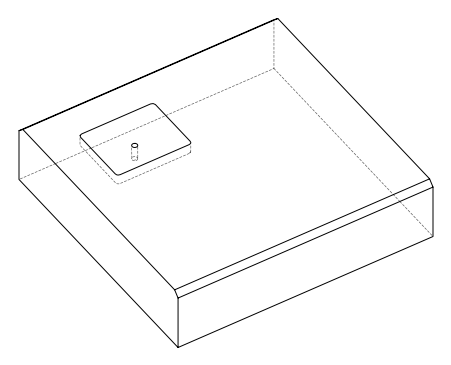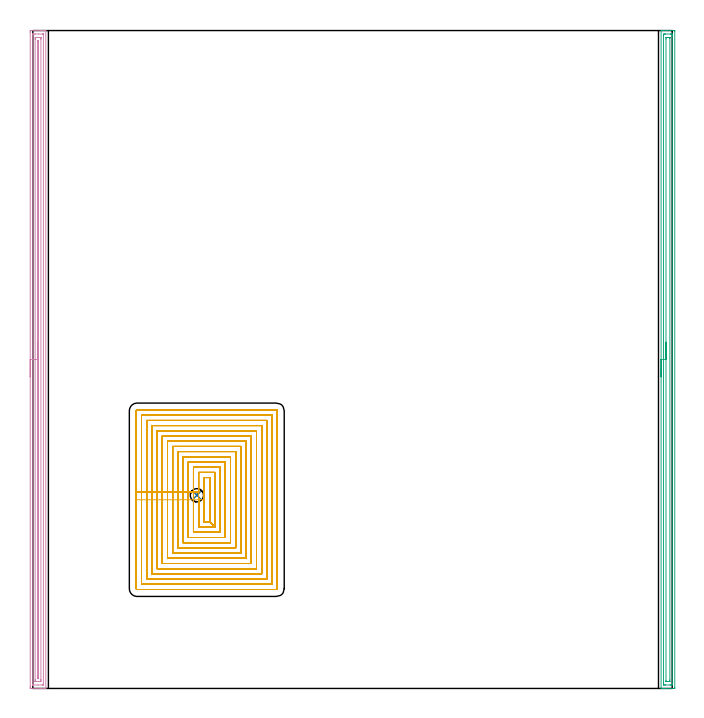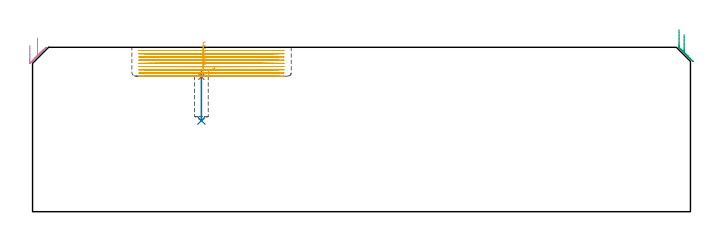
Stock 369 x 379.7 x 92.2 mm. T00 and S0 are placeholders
(PLAN: 5 operations, 3 tool changes, 77.2 min)
(1 SPOT_DRILL | STEP1POCKET | NXT0321_9005460120000 | 0.03 min | 1709 mm3)
(2 DRILL_BLIND_HOLE_INTO_CENTER | STEP1POCKET | UGT0301_196 | 0.11 min | 1106 mm3)
(3 AREA_MILL | FG_CHAMFER_SURFACE | UGT0205_001 | 9.33 min | 11849 mm3)
(4 AREA_MILL_1 | FG_CHAMFER_SURFACE_1 | UGT0205_001 | 12.32 min | 15377 mm3)
(5 MILL_RECTANGULAR_POCKET | POCKET_RECTANGULAR_STRAIGHT | UGT0201_086 | Follow Part, ap 2, ae 75% | 55.37 min | 159220 mm3)
(TOOL NXT0321_9005460120000 | NC Spot Drill, 142deg, 12mm, Carbide, Uncoated | D12 PA142 FL30 Z2)
(TOOL UGT0301_196 | Twist Drill 7.7 mm | D7.7 PA118 FL73 Z2)
(TOOL UGT0205_001 | Chamfer Mill 20 x 3 x 45 deg. | D20 FL50 Z2)
(TOOL UGT0201_086 | End Mill 8 mm | D8 R2 FL19 Z4)
(OP 1 SPOT_DRILL)
G17 G21 G94 G90
T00 M6
G54
G17 G0 G90 X94.7 Y111.5 S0 M3
G43 Z102.2 H0
G94 G81 G98 Z75.669 F250. R79.
G80
M5
M2
(OP 2 DRILL_BLIND_HOLE_INTO_CENTER)
G17 G21 G94 G90
T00 M6
G54
G17 G0 G90 X94.7 Y111.5 S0 M3
G43 Z102.2 H0
G94 G81 G98 Z51.1 F250. R78.
G80
M5
M2
(OP 3 AREA_MILL)
G17 G21 G94 G90
T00 M6
G54
G17 G0 G90 X362.6 Y179.85 S1061 M3
G43 Z102.2 H0
G94 G1 Y179.888 Z101.328 F250.
Y180.002 Z100.463
Y180.191 Z99.612
Y180.453 Z98.78
Y180.787 Z97.974
Y181.19 Z97.2
Y181.659 Z96.464
Y182.19 Z95.772
Y182.779 Z95.129
Y183.422 Z94.54
Y184.114 Z94.008
Y184.85 Z93.54
Y185.624 Z93.137
Y186.43 Z92.803
Y187.262 Z92.541
Y188.114 Z92.352
Y188.978 Z92.238
Y189.85 Z92.2
Y379.538
X362.606 Y379.69 Z92.193
X362.912 Y379.7 Z91.887
X363.272 Z91.527
X363.91 Z90.885
X365.109 Z89.688
X365.67 Z89.124
X369.789 Z85.008
X370.07 Y379.697 Z84.727
X370.492 Y379.69 Z84.306
X370.496 Y379.524 Z84.302
X370.499 Y379.092 Z84.301
Y0.608
X370.496 Y0.176 Z84.302
X370.492 Y0.01 Z84.306
X370.07 Y0. Z84.727
X365.67 Z89.124
X365.109 Z89.688
X364.79 Z90.006
X364.229 Z90.567
X363.91 Z90.885
X362.911 Z91.888
X362.606 Y0.01 Z92.193
X362.6 Y0.162 Z92.2
Y189.85
X364.014 Z90.786
X364.015 Y377.2 Z90.785
X364.016 Y377.306 Z90.784
X364.021 Y377.69 Z90.779
X364.405 Y377.698 Z90.395
X364.79 Y377.699 Z90.01
X365.282 Y377.7 Z89.518
X367.922 Z86.878
X368.31 Y377.699 Z86.49
X368.805 Y377.697 Z85.995
X368.998 Y377.69 Z85.802
X369.079 Y377.662 Z85.721
X369.084 Y377.414 Z85.716
X369.085 Y377.306 Z85.715
X369.086 Y376.519 Z85.714
X369.085 Y2.5 Z85.715
X369.084 Y2.394 Z85.716
X369.079 Y2.01 Z85.721
X368.696 Y2.002 Z86.104
X368.31 Y2.001 Z86.49
X367.818 Y2. Z86.982
X365.178 Z89.622
X364.79 Y2.001 Z90.01
X364.295 Y2.003 Z90.505
X364.102 Y2.01 Z90.698
X364.021 Y2.038 Z90.779
X364.016 Y2.286 Z90.784
X364.015 Y2.394 Z90.785
X364.014 Y3.181 Z90.786
Y189.85
X365.428 Z89.372
X365.429 Y374.873 Z89.371
X365.433 Y375.521 Z89.367
X365.435 Y375.642 Z89.365
X365.441 Y375.691 Z89.359
X365.497 Y375.696 Z89.303
X365.67 Y375.698 Z89.13
X366.374 Y375.7 Z88.426
X367.254 Z87.546
X367.43 Y375.699 Z87.37
X367.606 Y375.694 Z87.194
X367.655 Y375.69 Z87.145
X367.665 Y375.682 Z87.135
X367.668 Y375.667 Z87.132
X367.671 Y375.603 Z87.129
Y375.521
X367.672 Y375.276 Z87.128
X367.671 Y4.827 Z87.129
X367.667 Y4.179 Z87.133
X367.665 Y4.058 Z87.135
X367.659 Y4.009 Z87.141
X367.603 Y4.004 Z87.197
X367.43 Y4.001 Z87.37
X366.726 Y4. Z88.074
X365.846 Z88.954
X365.67 Y4.001 Z89.13
X365.494 Y4.006 Z89.306
X365.445 Y4.01 Z89.355
X365.435 Y4.018 Z89.365
X365.432 Y4.033 Z89.368
X365.43 Y4.097 Z89.37
X365.429 Y4.179 Z89.371
Y4.424 Z89.372
X365.428 Y189.85
Y190.722 Z89.41
Y191.587 Z89.523
Y192.438 Z89.712
Y193.27 Z89.975
Y194.076 Z90.308
Y194.85 Z90.711
Y195.586 Z91.18
Y196.278 Z91.711
Y196.921 Z92.3
Y197.51 Z92.944
Y198.042 Z93.636
Y198.51 Z94.372
Y198.913 Z95.145
Y199.247 Z95.951
Y199.509 Z96.783
Y199.698 Z97.635
Y199.812 Z98.5
Y199.85 Z99.372
G0 Z102.2
M5
M2
(OP 4 AREA_MILL_1)
G17 G21 G94 G90
T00 M6
G54
G17 G0 G90 X-1.5 Y179.85 S1061 M3
G43 Z102.2 H0
Z93.2
G94 G1 Y179.888 Z92.328 F250.
Y180.002 Z91.464
Y180.191 Z90.612
Y180.453 Z89.78
Y180.787 Z88.974
Y181.19 Z88.2
Y181.658 Z87.464
Y182.19 Z86.772
Y182.779 Z86.129
Y183.422 Z85.54
Y184.114 Z85.008
Y184.85 Z84.54
Y185.624 Z84.137
Y186.43 Z83.803
Y187.262 Z83.541
Y188.114 Z83.352
Y188.978 Z83.238
Y189.85 Z83.2
Y378.717
X-1.499 Y379.092 Z83.201
X-1.494 Y379.604 Z83.203
X-1.492 Y379.692 Z83.206
X-0.986 Y379.7 Z83.711
X4.329 Z89.023
X4.893 Z89.59
X5.215 Z89.911
X5.779 Z90.475
X6.101 Z90.796
X7.128 Z91.827
X7.476 Y379.693 Z92.167
X7.497 Y379.69 Z92.188
X7.5 Y379.538 Z92.2
Y0.162
X7.497 Y0.01 Z92.188
X7.476 Y0.008 Z92.167
X7.128 Y0. Z91.827
X6.743 Z91.443
X6.101 Z90.796
X4.893 Z89.59
X4.329 Z89.023
X-0.986 Y0.001 Z83.711
X-1.221 Y0.003 Z83.477
X-1.492 Y0.008 Z83.206
X-1.494 Y0.096 Z83.203
X-1.499 Y0.608 Z83.201
X-1.5 Y1.126 Z83.2
Y189.85
X-0.086 Z84.614
Y377.306
X-0.084 Y377.526 Z84.616
X-0.082 Y377.635 Z84.618
X-0.079 Y377.681 Z84.621
X0.005 Y377.69 Z84.705
X0.397 Y377.698 Z85.097
X0.785 Y377.7 Z85.485
X1.281 Z85.981
X3.443 Z88.143
X5.71 Z90.41
X5.954 Y377.698 Z90.654
X6.056 Y377.694 Z90.756
X6.073 Y377.691 Z90.773
X6.079 Y377.68 Z90.779
X6.082 Y377.631 Z90.782
X6.085 Y377.528 Z90.785
X6.086 Y377.321 Z90.786
Y2.394
X6.084 Y2.174 Z90.784
X6.082 Y2.065 Z90.782
X6.079 Y2.019 Z90.779
X5.995 Y2.01 Z90.695
X5.603 Y2.002 Z90.303
X2.948 Y2. Z87.648
X0.29 Z84.99
X0.046 Y2.002 Z84.746
X-0.056 Y2.006 Z84.644
X-0.073 Y2.009 Z84.627
X-0.079 Y2.02 Z84.621
X-0.082 Y2.069 Z84.618
X-0.085 Y2.172 Z84.615
X-0.086 Y2.379 Z84.614
Y189.85
X1.328 Z86.028
X1.329 Y374.629 Z86.029
X1.33 Y374.973 Z86.03
X1.334 Y375.521 Z86.034
X1.335 Y375.684 Z86.035
X1.499 Y375.695 Z86.199
X1.671 Y375.698 Z86.371
X2.38 Y375.7 Z87.08
X4.151 Z88.851
X4.329 Y375.699 Z89.029
X4.506 Y375.697 Z89.206
X4.624 Y375.693 Z89.324
X4.662 Y375.69 Z89.362
X4.665 Y375.676 Z89.365
X4.668 Y375.636 Z89.368
X4.67 Y375.521 Z89.37
X4.671 Y375.176 Z89.371
X4.672 Y374.629 Z89.372
X4.671 Y5.072 Z89.371
X4.67 Y4.727 Z89.37
X4.666 Y4.179 Z89.366
X4.664 Y4.016 Z89.364
X4.501 Y4.005 Z89.201
X4.329 Y4.002 Z89.029
X3.62 Y4. Z88.32
X1.849 Z86.549
X1.671 Y4.001 Z86.371
X1.494 Y4.003 Z86.194
X1.376 Y4.007 Z86.076
X1.338 Y4.01 Z86.038
X1.335 Y4.024 Z86.035
X1.332 Y4.064 Z86.032
X1.33 Y4.179 Z86.03
X1.329 Y4.524 Z86.029
X1.328 Y5.072 Z86.028
Y189.85
X2.743 Z87.443
Y373.362
X2.745 Y373.547 Z87.445
X2.748 Y373.635 Z87.448
X2.752 Y373.69 Z87.452
X2.797 Y373.692 Z87.497
X3. Y373.694 Z87.7
X3.203 Y373.692 Z87.903
X3.248 Y373.69 Z87.948
X3.251 Y373.635 Z87.951
X3.254 Y373.549 Z87.954
X3.257 Y373.031 Z87.957
Y372.843
Y6.338
X3.255 Y6.153 Z87.955
X3.252 Y6.066 Z87.952
X3.248 Y6.01 Z87.948
X3.203 Y6.008 Z87.903
X3. Y6.006 Z87.7
X2.797 Y6.008 Z87.497
X2.752 Y6.01 Z87.452
X2.749 Y6.066 Z87.449
X2.746 Y6.151 Z87.446
X2.743 Y6.669 Z87.443
Y6.857
Y189.85
Y190.722 Z87.481
Y191.586 Z87.595
Y192.438 Z87.783
Y193.27 Z88.046
Y194.076 Z88.38
Y194.85 Z88.782
Y195.586 Z89.251
Y196.278 Z89.782
Y196.921 Z90.372
Y197.51 Z91.015
Y198.042 Z91.707
Y198.51 Z92.443
Y198.913 Z93.216
Y199.247 Z94.022
Y199.509 Z94.854
Y199.698 Z95.706
Y199.812 Z96.571
Y199.85 Z97.443
G0 Z102.2
M5
M2
(OP 5 MILL_RECTANGULAR_POCKET)
G17 G21 G94 G90
T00 M6
G54
G17 G0 G90 X96.939 Y93.1 S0 M3
G43 Z102.2 H0
Z95.2
G94 G1 X95.7 Z94.868 F250.
Y109.774 Z90.4
Y93.1 F500.
X105.1
X102.1 Y96.1
Y121.7
X98.7
Y96.1
X102.1
X105.1 Y93.1
Y124.7
X95.7
Y113.216
G3 X93.964 Y113.354 R2.036
G1 X93.818 Y113.292
X93.702 Y113.216
X92.7
Y90.1
X108.1
Y127.7
X92.7
Y113.216
X89.7
Y87.1
X111.1
Y130.7
X89.7
Y113.216
X86.7
Y84.1
X114.1
Y133.7
X86.7
Y113.216
X83.7
Y81.1
X117.1
Y136.7
X83.7
Y113.216
X80.7
Y78.1
X120.1
Y139.7
X80.7
Y113.216
X77.7
Y75.1
X123.1
Y142.7
X77.7
Y113.216
X74.7
Y72.1
X126.1
Y145.7
X74.7
Y113.216
X71.7
Y69.1
X129.1
Y148.7
X71.7
Y113.216
X68.7
Y66.1
X132.1
Y151.7
X68.7
Y113.216
X65.7
Y63.1
X135.1
Y154.7
X65.7
Y113.216
X62.7
Y60.1
X138.1
Y157.7
X62.7
Y113.216
X59.7
Y57.5
G3 X60.1 Y57.1 R0.4
G1 X140.7
G3 X141.1 Y57.5 R0.4
G1 Y160.3
G3 X140.7 Y160.7 R0.4
G1 X60.1
G3 X59.7 Y160.3 R0.4
G1 Y113.216
Y112.216
G0 X96.939 Y93.1 Z93.4
G1 X95.7 Z93.068 F250.
Y109.774 Z88.6
Y93.1 F500.
X105.1
X102.1 Y96.1
Y121.7
X98.7
Y96.1
X102.1
X105.1 Y93.1
Y124.7
X95.7
Y113.216
G3 X93.818 Y113.292 R2.036
G1 X93.702 Y113.216
X92.7
Y90.1
X108.1
Y127.7
X92.7
Y113.216
X89.7
Y87.1
X111.1
Y130.7
X89.7
Y113.216
X86.7
Y84.1
X114.1
Y133.7
X86.7
Y113.216
X83.7
Y81.1
X117.1
Y136.7
X83.7
Y113.216
X80.7
Y78.1
X120.1
Y139.7
X80.7
Y113.216
X77.7
Y75.1
X123.1
Y142.7
X77.7
Y113.216
X74.7
Y72.1
X126.1
Y145.7
X74.7
Y113.216
X71.7
Y69.1
X129.1
Y148.7
X71.7
Y113.216
X68.7
Y66.1
X132.1
Y151.7
X68.7
Y113.216
X65.7
Y63.1
X135.1
Y154.7
X65.7
Y113.216
X62.7
Y60.1
X138.1
Y157.7
X62.7
Y113.216
X59.7
Y57.5
G3 X60.1 Y57.1 R0.4
G1 X140.7
G3 X141.1 Y57.5 R0.4
G1 Y160.3
G3 X140.7 Y160.7 R0.4
G1 X60.1
G3 X59.7 Y160.3 R0.4
G1 Y113.216
Y112.216
G0 X96.939 Y93.1 Z91.6
G1 X95.7 Z91.268 F250.
Y109.774 Z86.8
Y93.1 F500.
X105.1
X102.1 Y96.1
Y121.7
X98.7
Y96.1
X102.1
X105.1 Y93.1
Y124.7
X95.7
Y113.216
G3 X93.818 Y113.292 R2.036
G1 X93.702 Y113.216
X92.7
Y90.1
X108.1
Y127.7
X92.7
Y113.216
X89.7
Y87.1
X111.1
Y130.7
X89.7
Y113.216
X86.7
Y84.1
X114.1
Y133.7
X86.7
Y113.216
X83.7
Y81.1
X117.1
Y136.7
X83.7
Y113.216
X80.7
Y78.1
X120.1
Y139.7
X80.7
Y113.216
X77.7
Y75.1
X123.1
Y142.7
X77.7
Y113.216
X74.7
Y72.1
X126.1
Y145.7
X74.7
Y113.216
X71.7
Y69.1
X129.1
Y148.7
X71.7
Y113.216
X68.7
Y66.1
X132.1
Y151.7
X68.7
Y113.216
X65.7
Y63.1
X135.1
Y154.7
X65.7
Y113.216
X62.7
Y60.1
X138.1
Y157.7
X62.7
Y113.216
X59.7
Y57.5
G3 X60.1 Y57.1 R0.4
G1 X140.7
G3 X141.1 Y57.5 R0.4
G1 Y160.3
G3 X140.7 Y160.7 R0.4
G1 X60.1
G3 X59.7 Y160.3 R0.4
G1 Y113.216
Y112.216
G0 X96.939 Y93.1 Z89.8
G1 X95.7 Z89.468 F250.
Y109.774 Z85.
Y93.1 F500.
X105.1
X102.1 Y96.1
Y121.7
X98.7
Y96.1
X102.1
X105.1 Y93.1
Y124.7
X95.7
Y113.216
G3 X93.818 Y113.292 R2.036
G1 X93.702 Y113.216
X92.7
Y90.1
X108.1
Y127.7
X92.7
Y113.216
X89.7
Y87.1
X111.1
Y130.7
X89.7
Y113.216
X86.7
Y84.1
X114.1
Y133.7
X86.7
Y113.216
X83.7
Y81.1
X117.1
Y136.7
X83.7
Y113.216
X80.7
Y78.1
X120.1
Y139.7
X80.7
Y113.216
X77.7
Y75.1
X123.1
Y142.7
X77.7
Y113.216
X74.7
Y72.1
X126.1
Y145.7
X74.7
Y113.216
X71.7
Y69.1
X129.1
Y148.7
X71.7
Y113.216
X68.7
Y66.1
X132.1
Y151.7
X68.7
Y113.216
X65.7
Y63.1
X135.1
Y154.7
X65.7
Y113.216
X62.7
Y60.1
X138.1
Y157.7
X62.7
Y113.216
X59.7
Y57.5
G3 X60.1 Y57.1 R0.4
G1 X140.7
G3 X141.1 Y57.5 R0.4
G1 Y160.3
G3 X140.7 Y160.7 R0.4
G1 X60.1
G3 X59.7 Y160.3 R0.4
G1 Y113.216
Y112.216
G0 X96.939 Y93.1 Z88.
G1 X95.7 Z87.668 F250.
Y109.774 Z83.2
Y93.1 F500.
X105.1
X102.1 Y96.1
Y121.7
X98.7
Y96.1
X102.1
X105.1 Y93.1
Y124.7
X95.7
Y113.216
G3 X93.818 Y113.292 R2.036
G1 X93.702 Y113.216
X92.7
Y90.1
X108.1
Y127.7
X92.7
Y113.216
X89.7
Y87.1
X111.1
Y130.7
X89.7
Y113.216
X86.7
Y84.1
X114.1
Y133.7
X86.7
Y113.216
X83.7
Y81.1
X117.1
Y136.7
X83.7
Y113.216
X80.7
Y78.1
X120.1
Y139.7
X80.7
Y113.216
X77.7
Y75.1
X123.1
Y142.7
X77.7
Y113.216
X74.7
Y72.1
X126.1
Y145.7
X74.7
Y113.216
X71.7
Y69.1
X129.1
Y148.7
X71.7
Y113.216
X68.7
Y66.1
X132.1
Y151.7
X68.7
Y113.216
X65.7
Y63.1
X135.1
Y154.7
X65.7
Y113.216
X62.7
Y60.1
X138.1
Y157.7
X62.7
Y113.216
X59.7
Y57.5
G3 X60.1 Y57.1 R0.4
G1 X140.7
G3 X141.1 Y57.5 R0.4
G1 Y160.3
G3 X140.7 Y160.7 R0.4
G1 X60.1
G3 X59.7 Y160.3 R0.4
G1 Y113.216
Y112.216
G0 X96.939 Y93.1 Z86.2
G1 X95.7 Z85.868 F250.
Y109.774 Z81.4
Y93.1 F500.
X105.1
X102.1 Y96.1
Y121.7
X98.7
Y96.1
X102.1
X105.1 Y93.1
Y124.7
X95.7
Y113.216
G3 X93.818 Y113.292 R2.036
G1 X93.702 Y113.216
X92.7
Y90.1
X108.1
Y127.7
X92.7
Y113.216
X89.7
Y87.1
X111.1
Y130.7
X89.7
Y113.216
X86.7
Y84.1
X114.1
Y133.7
X86.7
Y113.216
X83.7
Y81.1
X117.1
Y136.7
X83.7
Y113.216
X80.7
Y78.1
X120.1
Y139.7
X80.7
Y113.216
X77.7
Y75.1
X123.1
Y142.7
X77.7
Y113.216
X74.7
Y72.1
X126.1
Y145.7
X74.7
Y113.216
X71.7
Y69.1
X129.1
Y148.7
X71.7
Y113.216
X68.7
Y66.1
X132.1
Y151.7
X68.7
Y113.216
X65.7
Y63.1
X135.1
Y154.7
X65.7
Y113.216
X62.7
Y60.1
X138.1
Y157.7
X62.7
Y113.216
X59.7
Y57.5
G3 X60.1 Y57.1 R0.4
G1 X140.7
G3 X141.1 Y57.5 R0.4
G1 Y160.3
G3 X140.7 Y160.7 R0.4
G1 X60.1
G3 X59.7 Y160.3 R0.4
G1 Y113.216
Y112.216
G0 X96.939 Y93.1 Z84.4
G1 X95.7 Z84.068 F250.
Y109.774 Z79.6
Y93.1 F500.
X105.1
X102.1 Y96.1
Y121.7
X98.7
Y96.1
X102.1
X105.1 Y93.1
Y124.7
X95.7
Y113.216
G3 X93.818 Y113.292 R2.036
G1 X93.702 Y113.216
X92.7
Y90.1
X108.1
Y127.7
X92.7
Y113.216
X89.7
Y87.1
X111.1
Y130.7
X89.7
Y113.216
X86.7
Y84.1
X114.1
Y133.7
X86.7
Y113.216
X83.7
Y81.1
X117.1
Y136.7
X83.7
Y113.216
X80.7
Y78.1
X120.1
Y139.7
X80.7
Y113.216
X77.7
Y75.1
X123.1
Y142.7
X77.7
Y113.216
X74.7
Y72.1
X126.1
Y145.7
X74.7
Y113.216
X71.7
Y69.1
X129.1
Y148.7
X71.7
Y113.216
X68.7
Y66.1
X132.1
Y151.7
X68.7
Y113.216
X65.7
Y63.1
X135.1
Y154.7
X65.7
Y113.216
X62.7
Y60.1
X138.1
Y157.7
X62.7
Y113.216
X59.7
Y57.5
G3 X60.1 Y57.1 R0.4
G1 X140.7
G3 X141.1 Y57.5 R0.4
G1 Y160.3
G3 X140.7 Y160.7 R0.4
G1 X60.1
G3 X59.7 Y160.3 R0.4
G1 Y113.216
Y112.216
G0 X96.939 Y93.1 Z82.6
G1 X95.7 Z82.268 F250.
Y109.775 Z77.8
Y93.1 F500.
X105.1
X102.1 Y96.1
Y121.7
X98.7
Y96.1
X102.1
X105.1 Y93.1
Y124.7
X95.7
Y113.216
G3 X93.951 Y113.349 R2.036
G1 X93.819 Y113.292
X93.702 Y113.216
X92.7
Y90.1
X108.1
Y127.7
X92.7
Y113.216
X89.7
Y87.1
X111.1
Y130.7
X89.7
Y113.216
X86.7
Y84.1
X114.1
Y133.7
X86.7
Y113.216
X83.7
Y81.1
X117.1
Y136.7
X83.7
Y113.216
X80.7
Y78.1
X120.1
Y139.7
X80.7
Y113.216
X77.7
Y75.1
X123.1
Y142.7
X77.7
Y113.216
X74.7
Y72.1
X126.1
Y145.7
X74.7
Y113.216
X71.7
Y69.1
X129.1
Y148.7
X71.7
Y113.216
X68.7
Y66.1
X132.1
Y151.7
X68.7
Y113.216
X65.7
Y63.1
X135.1
Y154.7
X65.7
Y113.216
X62.7
Y60.1
X138.1
Y157.7
X62.7
Y113.216
X59.7
Y57.5
G3 X60.1 Y57.1 R0.4
G1 X140.7
G3 X141.1 Y57.5 R0.4
G1 Y160.3
G3 X140.7 Y160.7 R0.4
G1 X60.1
G3 X59.7 Y160.3 R0.4
G1 Y113.216
Y112.216
G0 X102.1 Y119.986 Z80.8
G1 Y121.7 Z80.341 F250.
X98.7 Z79.43
Y108.9 Z76.
Y96.1 F500.
X102.1
Y121.7
X98.7
Y108.9
X95.7
Y93.1
X105.1
Y124.7
X95.7
Y108.9
X92.7
Y90.1
X108.1
Y127.7
X92.7
Y108.9
X89.7
Y87.1
X111.1
Y130.7
X89.7
Y108.9
X86.7
Y84.1
X114.1
Y133.7
X86.7
Y108.9
X83.7
Y81.1
X117.1
Y136.7
X83.7
Y108.9
X80.7
Y78.1
X120.1
Y139.7
X80.7
Y108.9
X77.7
Y75.1
X123.1
Y142.7
X77.7
Y108.9
X74.7
Y72.1
X126.1
Y145.7
X74.7
Y108.9
X71.7
Y69.1
X129.1
Y148.7
X71.7
Y108.9
X68.7
Y66.1
X132.1
Y151.7
X68.7
Y108.9
X65.7
Y63.1
X135.1
Y154.7
X65.7
Y108.9
X62.7
Y60.1
X138.1
Y157.7
X62.7
Y108.9
X59.7
Y57.5
G3 X60.1 Y57.1 R0.4
G1 X140.7
G3 X141.1 Y57.5 R0.4
G1 Y160.3
G3 X140.7 Y160.7 R0.4
G1 X60.1
G3 X59.7 Y160.3 R0.4
G1 Y108.9
Y107.9
G0 Z102.2
M5
M2
